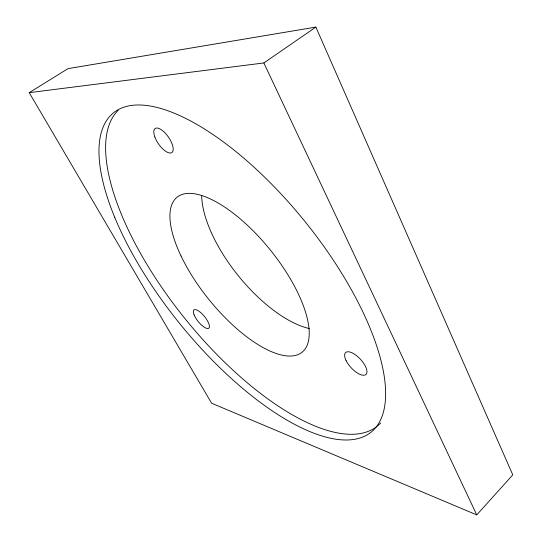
<?xml version="1.0" encoding="UTF-8"?>
<svg xmlns="http://www.w3.org/2000/svg" width="542" height="542" viewBox="0 0 542 542"><rect width="100%" height="100%" fill="white"/><g stroke="black" fill="none" stroke-linecap="round" stroke-linejoin="round"><path stroke-width="0.81" d="M476.75 514.9L512.779 474.86L315.864 27.1L68.028 68.631L29.221 92.648L211.624 403.234L476.75 514.9L263.866 62.953L29.221 92.648M263.866 62.953L315.864 27.1M309.346 328.533A97.662 42.5 51.1 0 1 238.439 275.925A97.662 42.5 51.1 0 1 201.671 195.438M380.667 422.963A204.314 82.106 51.1 0 1 191.17 326.148A204.314 82.106 51.1 0 1 118.278 110.229M181.028 255.966A99.579 39.451 51.1 0 0 301.555 352.618A99.579 39.451 51.1 0 0 236.156 215.506A99.579 39.451 51.1 0 0 181.028 255.966M194.111 314.882A11.748 4.024 50.9 0 0 207.999 328.513A11.748 4.024 50.9 0 0 202.051 313.818A11.748 4.024 50.9 0 0 194.111 314.882M114.843 217.606A205.14 80.785 51.1 0 0 362.876 436.974A205.14 80.785 51.1 0 0 249.232 162.878A205.14 80.785 51.1 0 0 114.843 217.606M346.101 360.572A14.946 6.301 47.1 0 0 365.457 374.834A14.946 6.301 47.1 0 0 355.864 355.125A14.946 6.301 47.1 0 0 346.101 360.572M154.876 137.065A14.648 6.023 55.2 0 0 171.672 152.668A14.648 6.023 55.2 0 0 163.941 131.835A14.648 6.023 55.2 0 0 154.876 137.065"/></g></svg>
